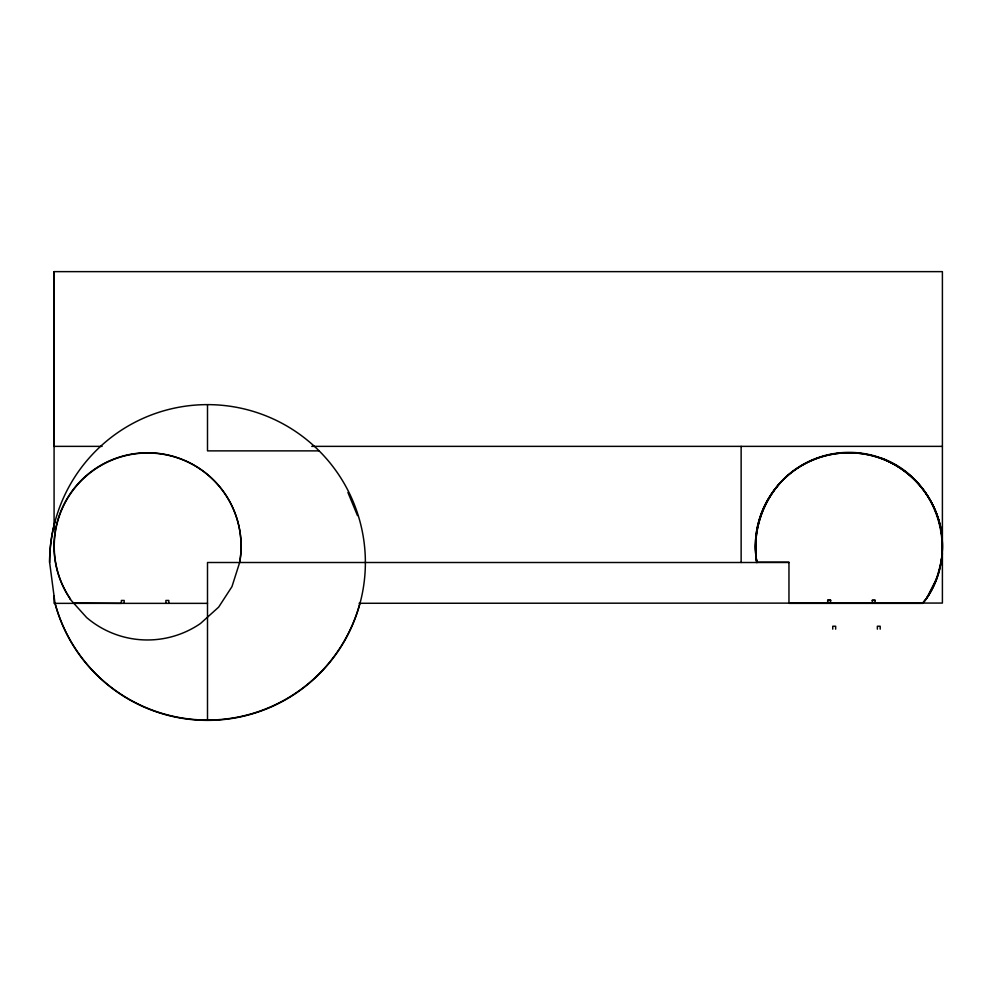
<?xml version="1.0" encoding="UTF-8"?>
<svg xmlns="http://www.w3.org/2000/svg" width="992" height="992" viewBox="0 0 992 992"><rect width="100%" height="100%" fill="white"/><g stroke="black" fill="none" stroke-linecap="round" stroke-linejoin="round"><path stroke-width="1.49" d="M102.114 446.363L54.076 446.363L54.076 271.634L942.4 271.634L942.4 603.062L359.054 603.285M208.184 475.193A93.087 93.087 0 0 1 239.642 562.514L231.967 586.632L218.649 607.141L200.483 623.497A93.657 93.657 0 0 1 86.614 617.532L70.258 599.354M926.02 599.23A93.533 93.533 0 0 0 868.744 454.882A93.533 93.533 0 0 0 756.809 562.526C751.7 530.174 763.629 496.508 788.218 474.808A93.657 93.657 0 0 1 880.301 457.746C938.705 477.4 962.19 555.756 922.622 603.359L788.962 603.359L788.962 562.204L756.908 562.204C751.44 529.877 764.038 496.645 788.218 474.808M942.4 553.375C939.759 571.169 934.452 589.62 922.622 603.359M937.316 577.282L926.218 599.069L922.622 603.062M788.218 475.106L788.962 474.61A93.434 93.434 0 0 1 942.102 553.635M830.577 603.359L830.577 600.16L827.675 600.445L830.577 600.445M311.748 446.363L942.4 446.363M319.139 450.876L207.502 450.876L207.502 404.637M788.962 562.501L207.502 562.501L207.502 720.366M830.577 600.16L827.675 600.16L827.675 603.062M872.29 600.445L875.105 600.445M54.982 521.346A157.864 157.864 0 0 0 49.6 562.204L55.019 603.359L207.502 603.359M73.594 603.062L121.371 603.359L121.371 600.445L124.174 600.445L124.174 603.359M880.301 457.746C911.065 469.6 934.489 496.558 941.123 528.959M208.258 475.106L207.502 474.61A93.484 93.484 0 0 0 70.506 599.18M347.907 492.454L357.48 515.58M54.076 296.794L54.114 442.159M880.189 629.139L880.189 626.237L877.374 626.237L877.374 629.139M875.105 603.359L875.105 600.16L872.29 600.16L872.29 603.359M835.661 629.139L835.661 626.237L832.747 626.237L832.747 629.139M741.136 446.363L741.136 562.501M168.801 603.359L168.801 600.445L165.9 600.445L165.9 603.359M54.076 271.634L54.076 529.79M54.076 595.832L54.076 603.359M359.947 603.062A157.864 157.864 0 0 1 54.982 603.062M49.637 562.501A157.864 157.864 0 0 1 274.226 419.418A157.864 157.864 0 0 1 308.983 683.426A157.864 157.864 0 0 1 55.019 603.359M756.834 562.514A93.087 93.087 0 0 1 788.293 475.193M70.444 599.23A93.533 93.533 0 0 1 127.72 454.882A93.533 93.533 0 0 1 239.667 562.514"/></g></svg>
